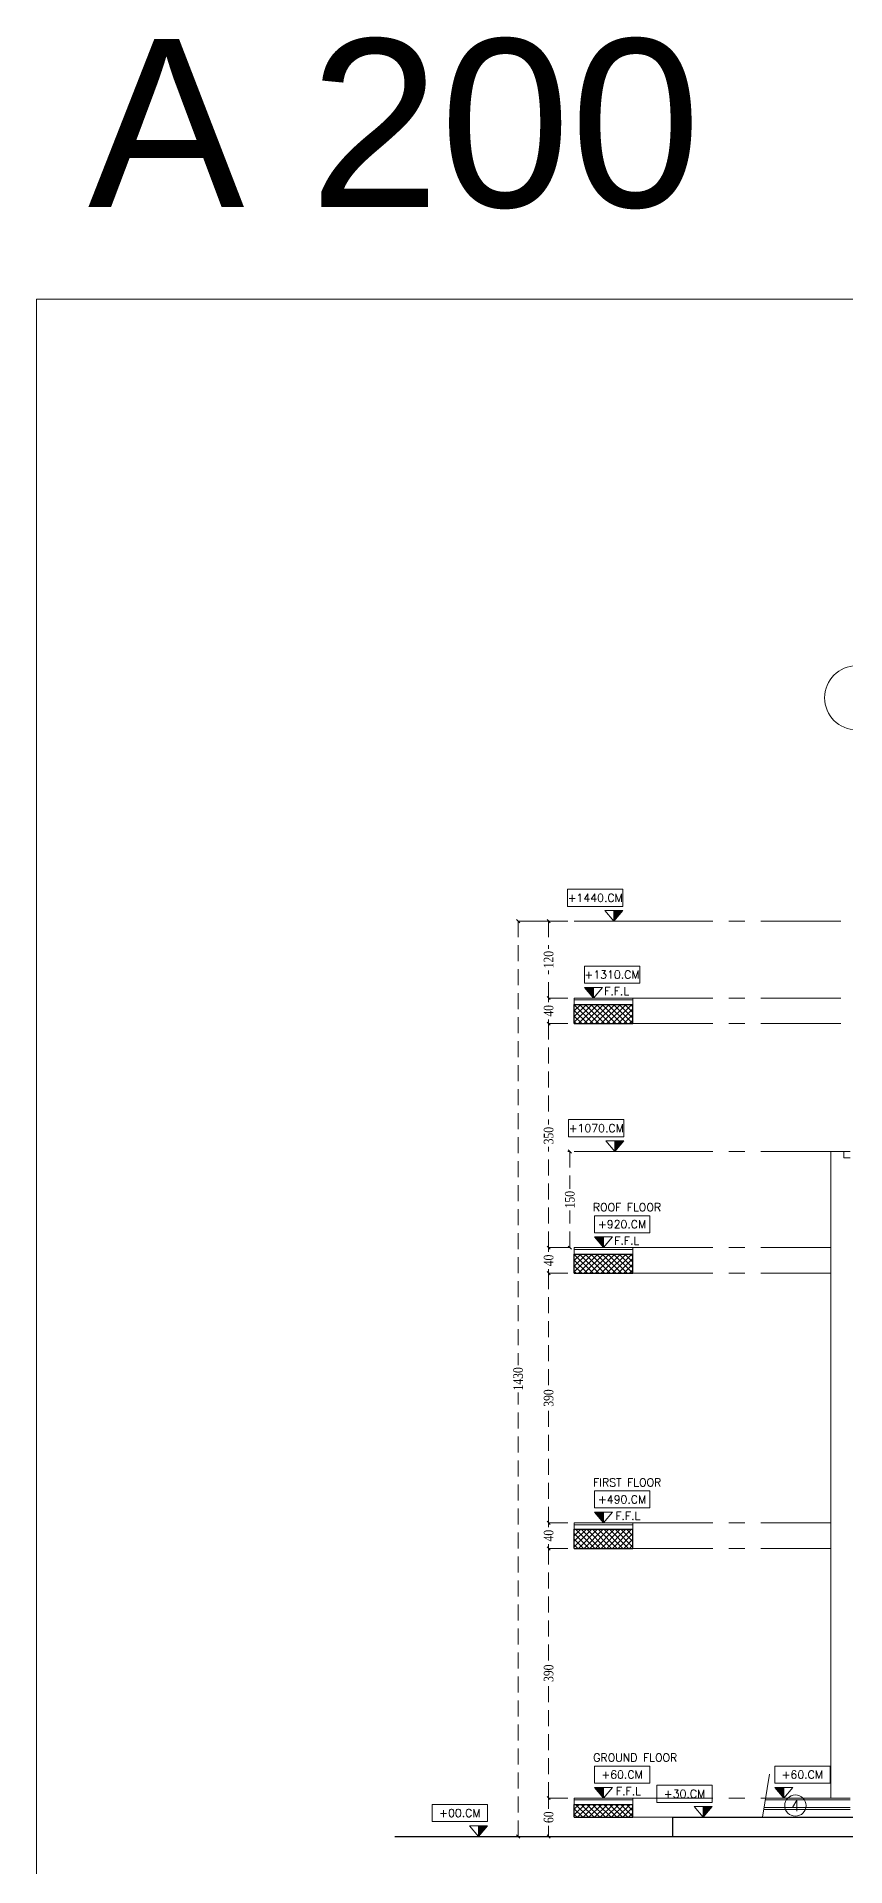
# Model space of a CAD drawing. Header units: inches. Extents: x -114 to 635, y -137 to 57.
# Drawn here: x 279.48 to 292.12, y 13.41 to 42 of the extents above; entities that cross this region are included whole.
import ezdxf
from ezdxf.enums import TextEntityAlignment as Align

# ---------------------------------------------------------------- set-up
doc = ezdxf.new("R2010")
doc.units = ezdxf.units.IN
doc.header["$MEASUREMENT"] = 0
doc.header["$PDMODE"] = 98
for name, pattern in [('CENTER', [2, 1.25, -0.25, 0.25, -0.25]), ('CENTERX2', [4, 2.5, -0.5, 0.5, -0.5]), ('DASHED2', [0.375, 0.25, -0.125])]:
    doc.linetypes.add(name, pattern=pattern)
doc.layers.get('0').update_dxf_attribs({"lineweight": 5})
doc.layers.get('Defpoints').update_dxf_attribs({"lineweight": 5})
for name, color, linetype, lineweight in [('A-FIN TAG', 1, 'Continuous', 9), ('A-FINISHING', 2, 'Continuous', 5), ('A-LEVEL TEXT', 3, 'Continuous', 5), ('BORDER A2', 7, 'Continuous', 50), ('dim', 1, 'Continuous', 9), ('ELEVATION 00', 7, 'Continuous', 30), ('ELEVATION 02', 3, 'Continuous', 18), ('ELVATION06', 252, 'Continuous', 5), ('HATCH', 15, 'Continuous', 0), ('LEVEL SYMBOL', 8, 'Continuous', 5), ('LEVELS', 251, 'Continuous', 5), ('ROOMS DIMENSION', 3, 'Continuous', 5), ('STAIR', 1, 'Continuous', 5), ('WALL PROPOSED', 7, 'Continuous', 30)]:
    doc.layers.add(name, color=color, linetype=linetype, lineweight=lineweight)
doc.layers.add('AXIES', color=7, linetype='CENTER', lineweight=0, true_color=0x949596)
doc.styles.add('Arial', font='arial.ttf')
doc.styles.add('COMP', font='complex_.ttf')
doc.styles.add('ROMANS', font='romans.shx', dxfattribs={"width": 0.7})
doc.styles.add('ST', font='times.ttf', dxfattribs={"width": 0.8})
doc.styles.add('TEXTN', font='arial.ttf', dxfattribs={"height": 0.2})
doc.styles.add('TEXTS', font='arial.ttf', dxfattribs={"width": 0.8})
doc.dimstyles.new('RASH PLAN', dxfattribs={"dimtxt": 0.15, "dimasz": 0.05, "dimexe": 0, "dimexo": 0.1, "dimgap": 0.05, "dimtad": 0, "dimdec": 0, "dimlfac": 100, "dimzin": 0, "dimdsep": 46, "dimtxsty": 'ST', "dimblk": 'OBLIQUE', "dimcen": 0.09, "dimclrd": 200, "dimclre": 6, "dimclrt": 1, "dimadec": 0, "dimazin": 0, "dimtfac": 1, "dimtdec": 0, "dimtmove": 1, "dimatfit": 3, "dimldrblk": 'OBLIQUE', "dimfxl": 0, "dimtolj": 1, "dimtzin": 0, "dimlwd": -1, "dimlwe": -1, "dimarcsym": 0})

# ---------------------------------------------------------------- blocks, each defined once
blk = doc.blocks.new('_Oblique')
at = {"color": 0, "lineweight": -2}
blk.add_line((-0.5, -0.5), (0.5, 0.5), dxfattribs=at)
blk = doc.blocks.new('*D77')
at = {"layer": 'Defpoints', "color": 0, "transparency": 16777216}
for p in [(287.484, 18.774), (287.884, 18.774, 1890.58), (287.884, 18.374, 1890.818)]:
    blk.add_point(p, dxfattribs=at)
at = {"layer": 'ROOMS DIMENSION', "color": 3, "transparency": 16777216}
for p, q in [((287.784, 18.774), (287.484, 18.774)), ((287.784, 18.374), (287.484, 18.374))]:
    blk.add_line(p, q, dxfattribs=at)
at = {"layer": 'ROOMS DIMENSION', "color": 3, "linetype": 'DASHED2', "transparency": 16777216}
for p, q in [((287.484, 18.774), (287.484, 18.708)), ((287.484, 18.374), (287.484, 18.44))]:
    blk.add_line(p, q, dxfattribs=at)
at = {"layer": 'ROOMS DIMENSION', "color": 3, "transparency": 16777216, "xscale": 0.05, "yscale": 0.05, "zscale": 0.05}
for p, rotation in [((287.484, 18.774), 90), ((287.484, 18.374), 270)]:
    blk.add_blockref('_Oblique', p, dxfattribs=dict(at, rotation=rotation))
at = {"layer": 'ROOMS DIMENSION', "color": 3, "transparency": 16777216, "insert": (287.484, 18.574), "char_height": 0.15, "attachment_point": 5, "rotation": 90, "style": 'ST'}
blk.add_mtext('\\A1;40', dxfattribs=at)
blk = doc.blocks.new('*D78')
at = {"layer": 'Defpoints', "color": 0, "transparency": 16777216}
for p in [(287.484, 14.474), (287.884, 14.474, 4307.863), (287.884, 13.874)]:
    blk.add_point(p, dxfattribs=at)
at = {"layer": 'ROOMS DIMENSION', "color": 3, "transparency": 16777216}
for p, q in [((287.784, 14.474), (287.484, 14.474)), ((287.784, 13.874), (287.484, 13.874))]:
    blk.add_line(p, q, dxfattribs=at)
at = {"layer": 'ROOMS DIMENSION', "color": 3, "linetype": 'DASHED2', "transparency": 16777216}
for p, q in [((287.484, 14.474), (287.484, 14.306)), ((287.484, 13.874), (287.484, 14.042))]:
    blk.add_line(p, q, dxfattribs=at)
at = {"layer": 'ROOMS DIMENSION', "color": 3, "transparency": 16777216, "xscale": 0.05, "yscale": 0.05, "zscale": 0.05}
for p, rotation in [((287.484, 14.474), 90), ((287.484, 13.874), 270)]:
    blk.add_blockref('_Oblique', p, dxfattribs=dict(at, rotation=rotation))
at = {"layer": 'ROOMS DIMENSION', "color": 3, "transparency": 16777216, "insert": (287.484, 14.174), "char_height": 0.15, "attachment_point": 5, "rotation": 90, "style": 'ST'}
blk.add_mtext('\\A1;60', dxfattribs=at)
blk = doc.blocks.new('*D79')
at = {"layer": 'Defpoints', "color": 0, "transparency": 16777216}
for p in [(287.484, 18.374), (287.884, 18.374, -0.002), (287.884, 14.474)]:
    blk.add_point(p, dxfattribs=at)
at = {"layer": 'ROOMS DIMENSION', "color": 3, "transparency": 16777216}
for p, q in [((287.784, 18.374), (287.484, 18.374)), ((287.784, 14.474), (287.484, 14.474))]:
    blk.add_line(p, q, dxfattribs=at)
at = {"layer": 'ROOMS DIMENSION', "color": 3, "linetype": 'DASHED2', "transparency": 16777216}
for p, q in [((287.484, 18.374), (287.484, 16.6)), ((287.484, 14.474), (287.484, 16.248))]:
    blk.add_line(p, q, dxfattribs=at)
at = {"layer": 'ROOMS DIMENSION', "color": 3, "transparency": 16777216, "xscale": 0.05, "yscale": 0.05, "zscale": 0.05}
for p, rotation in [((287.484, 18.374), 90), ((287.484, 14.474), 270)]:
    blk.add_blockref('_Oblique', p, dxfattribs=dict(at, rotation=rotation))
at = {"layer": 'ROOMS DIMENSION', "color": 3, "transparency": 16777216, "insert": (287.484, 16.424), "char_height": 0.15, "attachment_point": 5, "rotation": 90, "style": 'ST'}
blk.add_mtext('\\A1;390', dxfattribs=at)
blk = doc.blocks.new('*D80')
at = {"layer": 'Defpoints', "color": 0, "transparency": 16777216}
for p in [(287.484, 22.674), (287.884, 22.674, 0.475), (287.884, 18.774)]:
    blk.add_point(p, dxfattribs=at)
at = {"layer": 'ROOMS DIMENSION', "color": 3, "transparency": 16777216}
for p, q in [((287.784, 22.674), (287.484, 22.674)), ((287.784, 18.774), (287.484, 18.774))]:
    blk.add_line(p, q, dxfattribs=at)
at = {"layer": 'ROOMS DIMENSION', "color": 3, "linetype": 'DASHED2', "transparency": 16777216}
for p, q in [((287.484, 22.674), (287.484, 20.9)), ((287.484, 18.774), (287.484, 20.548))]:
    blk.add_line(p, q, dxfattribs=at)
at = {"layer": 'ROOMS DIMENSION', "color": 3, "transparency": 16777216, "xscale": 0.05, "yscale": 0.05, "zscale": 0.05}
for p, rotation in [((287.484, 22.674), 90), ((287.484, 18.774), 270)]:
    blk.add_blockref('_Oblique', p, dxfattribs=dict(at, rotation=rotation))
at = {"layer": 'ROOMS DIMENSION', "color": 3, "transparency": 16777216, "insert": (287.484, 20.724), "char_height": 0.15, "attachment_point": 5, "rotation": 90, "style": 'ST'}
blk.add_mtext('\\A1;390', dxfattribs=at)
blk = doc.blocks.new('*D81')
at = {"layer": 'Defpoints', "color": 0, "transparency": 16777216}
for p in [(287.484, 23.074), (287.884, 23.074, 1890.58), (287.884, 22.674, 1890.818)]:
    blk.add_point(p, dxfattribs=at)
at = {"layer": 'ROOMS DIMENSION', "color": 3, "transparency": 16777216}
for p, q in [((287.784, 23.074), (287.484, 23.074)), ((287.784, 22.674), (287.484, 22.674))]:
    blk.add_line(p, q, dxfattribs=at)
at = {"layer": 'ROOMS DIMENSION', "color": 3, "linetype": 'DASHED2', "transparency": 16777216}
for p, q in [((287.484, 23.074), (287.484, 23.008)), ((287.484, 22.674), (287.484, 22.74))]:
    blk.add_line(p, q, dxfattribs=at)
at = {"layer": 'ROOMS DIMENSION', "color": 3, "transparency": 16777216, "xscale": 0.05, "yscale": 0.05, "zscale": 0.05}
for p, rotation in [((287.484, 23.074), 90), ((287.484, 22.674), 270)]:
    blk.add_blockref('_Oblique', p, dxfattribs=dict(at, rotation=rotation))
at = {"layer": 'ROOMS DIMENSION', "color": 3, "transparency": 16777216, "insert": (287.484, 22.874), "char_height": 0.15, "attachment_point": 5, "rotation": 90, "style": 'ST'}
blk.add_mtext('\\A1;40', dxfattribs=at)
blk = doc.blocks.new('TAG-ELE-LVL')
at = {"layer": 'LEVEL SYMBOL'}
for p, q in [((-0.21, 0.35), (-0.21, 0.75)), ((-0.21, 0.75), (1.09, 0.75)), ((1.09, 0.35), (1.09, 0.75)), ((-0.21, 0.35), (1.09, 0.35)), ((0, 0), (0, 0.25))]:
    blk.add_line(p, q, dxfattribs=at)
blk.add_lwpolyline([(0, 0), (0.21, 0.25), (-0.21, 0.25)], close=True, dxfattribs=at)
blk.add_solid([(-0.21, 0.25), (0, 0), (0, 0.25)], dxfattribs=at)
at = {"layer": 'LEVEL SYMBOL', "style": 'TEXTN', "width": 0.75}
blk.add_attdef('-', (0.361, 0.07), '', height=0.175, dxfattribs=at)
at = {"layer": 'LEVELS', "color": 1, "style": 'TEXTS', "width": 0.75}
blk.add_attdef('FLOOR-NAME', text='', height=0.25, dxfattribs=at).set_placement((-0.21, 0.8), align=Align.BOTTOM_LEFT)
blk.add_attdef('LVL', text='', height=0.225, dxfattribs=at).set_placement((0.44, 0.55), align=Align.MIDDLE_CENTER)
blk = doc.blocks.new('*D82')
at = {"layer": 'Defpoints', "color": 0, "transparency": 16777216}
for p in [(287.008, 28.174), (287.884, 28.174, -2934.948), (287.884, 13.874, -7242.811)]:
    blk.add_point(p, dxfattribs=at)
at = {"layer": 'ROOMS DIMENSION', "color": 3, "transparency": 16777216}
for p, q in [((287.784, 28.174), (287.008, 28.174)), ((287.784, 13.874), (287.008, 13.874))]:
    blk.add_line(p, q, dxfattribs=at)
at = {"layer": 'ROOMS DIMENSION', "color": 3, "linetype": 'DASHED2', "transparency": 16777216}
for p, q in [((287.008, 28.174), (287.008, 21.238)), ((287.008, 13.874), (287.008, 20.81))]:
    blk.add_line(p, q, dxfattribs=at)
at = {"layer": 'ROOMS DIMENSION', "color": 3, "transparency": 16777216, "xscale": 0.05, "yscale": 0.05, "zscale": 0.05}
for p, rotation in [((287.008, 28.174), 90), ((287.008, 13.874), 270)]:
    blk.add_blockref('_Oblique', p, dxfattribs=dict(at, rotation=rotation))
at = {"layer": 'ROOMS DIMENSION', "color": 3, "transparency": 16777216, "insert": (287.008, 21.024), "char_height": 0.15, "attachment_point": 5, "rotation": 90, "style": 'ST'}
blk.add_mtext('\\A1;1430', dxfattribs=at)
blk = doc.blocks.new('*D83')
at = {"layer": 'Defpoints', "color": 0, "transparency": 16777216}
for p in [(287.484, 26.574), (287.884, 26.574), (287.884, 23.074, 2934.944)]:
    blk.add_point(p, dxfattribs=at)
at = {"layer": 'ROOMS DIMENSION', "color": 3, "transparency": 16777216}
for p, q in [((287.784, 26.574), (287.484, 26.574)), ((287.784, 23.074), (287.484, 23.074))]:
    blk.add_line(p, q, dxfattribs=at)
at = {"layer": 'ROOMS DIMENSION', "color": 3, "linetype": 'DASHED2', "transparency": 16777216}
for p, q in [((287.484, 26.574), (287.484, 25)), ((287.484, 23.074), (287.484, 24.648))]:
    blk.add_line(p, q, dxfattribs=at)
at = {"layer": 'ROOMS DIMENSION', "color": 3, "transparency": 16777216, "xscale": 0.05, "yscale": 0.05, "zscale": 0.05}
for p, rotation in [((287.484, 26.574), 90), ((287.484, 23.074), 270)]:
    blk.add_blockref('_Oblique', p, dxfattribs=dict(at, rotation=rotation))
at = {"layer": 'ROOMS DIMENSION', "color": 3, "transparency": 16777216, "insert": (287.484, 24.824), "char_height": 0.15, "attachment_point": 5, "rotation": 90, "style": 'ST'}
blk.add_mtext('\\A1;350', dxfattribs=at)
blk = doc.blocks.new('*D76')
at = {"layer": 'Defpoints', "color": 0, "transparency": 16777216}
for p in [(287.484, 26.974), (287.884, 26.974, 1890.58), (287.884, 26.574, 1890.818)]:
    blk.add_point(p, dxfattribs=at)
at = {"layer": 'ROOMS DIMENSION', "color": 3, "transparency": 16777216}
for p, q in [((287.784, 26.974), (287.484, 26.974)), ((287.784, 26.574), (287.484, 26.574))]:
    blk.add_line(p, q, dxfattribs=at)
at = {"layer": 'ROOMS DIMENSION', "color": 3, "linetype": 'DASHED2', "transparency": 16777216}
for p, q in [((287.484, 26.974), (287.484, 26.908)), ((287.484, 26.574), (287.484, 26.64))]:
    blk.add_line(p, q, dxfattribs=at)
at = {"layer": 'ROOMS DIMENSION', "color": 3, "transparency": 16777216, "xscale": 0.05, "yscale": 0.05, "zscale": 0.05}
for p, rotation in [((287.484, 26.974), 90), ((287.484, 26.574), 270)]:
    blk.add_blockref('_Oblique', p, dxfattribs=dict(at, rotation=rotation))
at = {"layer": 'ROOMS DIMENSION', "color": 3, "transparency": 16777216, "insert": (287.484, 26.774), "char_height": 0.15, "attachment_point": 5, "rotation": 90, "style": 'ST'}
blk.add_mtext('\\A1;40', dxfattribs=at)
blk = doc.blocks.new('*D74')
at = {"layer": 'Defpoints', "color": 0, "transparency": 16777216}
for p in [(287.484, 28.174), (287.884, 28.174), (287.884, 26.974, 2934.944)]:
    blk.add_point(p, dxfattribs=at)
at = {"layer": 'ROOMS DIMENSION', "color": 3, "transparency": 16777216}
for p, q in [((287.784, 28.174), (287.484, 28.174)), ((287.784, 26.974), (287.484, 26.974))]:
    blk.add_line(p, q, dxfattribs=at)
at = {"layer": 'ROOMS DIMENSION', "color": 3, "linetype": 'DASHED2', "transparency": 16777216}
for p, q in [((287.484, 28.174), (287.484, 27.743)), ((287.484, 26.974), (287.484, 27.405))]:
    blk.add_line(p, q, dxfattribs=at)
at = {"layer": 'ROOMS DIMENSION', "color": 3, "transparency": 16777216, "xscale": 0.05, "yscale": 0.05, "zscale": 0.05}
for p, rotation in [((287.484, 28.174), 90), ((287.484, 26.974), 270)]:
    blk.add_blockref('_Oblique', p, dxfattribs=dict(at, rotation=rotation))
at = {"layer": 'ROOMS DIMENSION', "color": 3, "transparency": 16777216, "insert": (287.484, 27.574), "char_height": 0.15, "attachment_point": 5, "rotation": 90, "style": 'ST'}
blk.add_mtext('\\A1;120', dxfattribs=at)
blk = doc.blocks.new('*D75')
at = {"layer": 'Defpoints', "color": 0, "transparency": 16777216}
for p in [(287.815, 24.575), (287.884, 24.575), (287.884, 23.074)]:
    blk.add_point(p, dxfattribs=at)
at = {"layer": 'ROOMS DIMENSION', "color": 3, "transparency": 16777216}
for p, q in [((287.784, 24.575), (287.815, 24.575)), ((287.784, 23.074), (287.815, 23.074))]:
    blk.add_line(p, q, dxfattribs=at)
at = {"layer": 'ROOMS DIMENSION', "color": 3, "linetype": 'DASHED2', "transparency": 16777216}
for p, q in [((287.815, 24.575), (287.815, 23.994)), ((287.815, 23.074), (287.815, 23.655))]:
    blk.add_line(p, q, dxfattribs=at)
at = {"layer": 'ROOMS DIMENSION', "color": 3, "transparency": 16777216, "xscale": 0.05, "yscale": 0.05, "zscale": 0.05}
for p, rotation in [((287.815, 24.575), 90), ((287.815, 23.074), 270)]:
    blk.add_blockref('_Oblique', p, dxfattribs=dict(at, rotation=rotation))
at = {"layer": 'ROOMS DIMENSION', "color": 3, "transparency": 16777216, "insert": (287.815, 23.824), "char_height": 0.15, "attachment_point": 5, "rotation": 90, "style": 'ST'}
blk.add_mtext('\\A1;150', dxfattribs=at)
blk = doc.blocks.new('FINISHING TAG')
at = {"color": 1}
blk.add_circle((0, 0), 295, dxfattribs=at)
at = {"color": 3, "style": 'COMP'}
blk.add_attdef('0', text='', height=250, dxfattribs=at).set_placement((4, -2), align=Align.MIDDLE)

msp = doc.modelspace()

# ---------------------------------------------------------------- hatches: boundary and pattern name
at = {"layer": 'HATCH'}
h = msp.add_hatch(dxfattribs=at)
h.set_pattern_fill('ANSI37', color=256, scale=0.5, angle=180, style=0)
h.set_pattern_definition([(225, (634.989453, 316.42457), (0.044194174, -0.044194174), []), (315, (634.989453, 316.42457), (0.044194174, 0.044194174), [])])
h.paths.add_polyline_path([(287.884, 26.874), (287.884, 26.574), (288.8, 26.574), (288.8, 26.874)])
h = msp.add_hatch(dxfattribs=at)
h.set_pattern_fill('ANSI37', color=256, scale=0.5, angle=180, style=0)
h.set_pattern_definition([(225, (634.989453, 312.52457), (0.044194174, -0.044194174), []), (315, (634.989453, 312.52457), (0.044194174, 0.044194174), [])])
h.paths.add_polyline_path([(287.884, 22.974), (287.884, 22.674), (288.8, 22.674), (288.8, 22.974)])
h = msp.add_hatch(dxfattribs=at)
h.set_pattern_fill('ANSI37', color=256, scale=0.5, angle=180, style=0)
h.set_pattern_definition([(225, (636.989453, 312.52457), (0.044194174, -0.044194174), []), (315, (636.989453, 312.52457), (0.044194174, 0.044194174), [])])
h.paths.add_polyline_path([(287.884, 18.674), (287.884, 18.374), (288.8, 18.374), (288.8, 18.674)])
h = msp.add_hatch(dxfattribs=at)
h.set_pattern_fill('ANSI37', color=256, scale=0.5, angle=180, style=0)
h.set_pattern_definition([(225, (634.989453, 312.52457), (0.044194174, -0.044194174), []), (315, (634.989453, 312.52457), (0.044194174, 0.044194174), [])])
h.paths.add_polyline_path([(288.8, 14.374), (287.884, 14.374), (287.884, 14.174), (288.8, 14.174)])

# ---------------------------------------------------------------- linework, layer by layer
at = {"layer": 'A-FINISHING'}
for p, q in [((287.884, 28.174), (288.8, 28.174)), ((287.884, 26.874), (287.884, 26.974)), ((287.884, 26.974), (288.8, 26.974)), ((287.884, 26.944), (288.8, 26.944)), ((288.8, 26.874), (288.8, 26.974)), ((287.884, 24.575), (288.8, 24.575)), ((287.884, 22.974), (287.884, 23.074)), ((287.884, 23.074), (288.8, 23.074)), ((287.884, 23.044), (288.8, 23.044)), ((288.8, 22.974), (288.8, 23.074)), ((287.884, 18.674), (287.884, 18.774)), ((287.884, 18.774), (288.8, 18.774)), ((287.884, 18.744), (288.8, 18.744)), ((288.8, 18.674), (288.8, 18.774)), ((287.884, 14.374), (287.884, 14.474)), ((287.884, 14.474), (288.8, 14.474)), ((287.884, 14.444), (288.8, 14.444)), ((288.8, 14.374), (288.8, 14.474))]:
    msp.add_line(p, q, dxfattribs=at)
at = {"layer": 'AXIES', "linetype": 'CENTERX2', "ltscale": 0.5}
for p, q in [((288.8, 28.174), (298.294, 28.174)), ((288.8, 26.974), (298.394, 26.974)), ((288.8, 26.574), (298.394, 26.574)), ((288.8, 24.575), (291.895, 24.575)), ((288.8, 23.074), (291.895, 23.074)), ((288.8, 22.674), (291.895, 22.674)), ((288.8, 18.774), (291.895, 18.774)), ((288.8, 18.374), (291.895, 18.374)), ((288.8, 14.474), (290.874, 14.474)), ((288.8, 14.174), (290.827, 14.174))]:
    msp.add_line(p, q, dxfattribs=at)
at = {"layer": 'AXIES', "linetype": 'CENTERX2'}
msp.add_circle((292.295, 31.665), 0.5, dxfattribs=at)
at = {"layer": 'BORDER A2', "lineweight": 5}
msp.add_lwpolyline([(279.485, -2.308), (325.085, -2.308), (325.085, 37.892), (279.485, 37.892)], close=True, dxfattribs=at)
at = {"layer": 'dim'}
msp.add_line((290.934, 14.848), (290.827, 14.174), dxfattribs=at)
at = {"layer": 'ELEVATION 00'}
for p, q in [((289.419, 14.174), (318.761, 14.174)), ((289.419, 14.174), (289.419, 13.874)), ((285.08, 13.874), (320.521, 13.874))]:
    msp.add_line(p, q, dxfattribs=at)
at = {"layer": 'ELEVATION 02'}
msp.add_lwpolyline([(292.195, 24.575), (292.095, 24.575), (292.095, 24.475), (292.195, 24.475)], dxfattribs=at)
at = {"layer": 'ELVATION06'}
msp.add_line((292.095, 24.575), (291.895, 24.575), dxfattribs=at)
msp.add_lwpolyline([(291.895, 24.575), (291.895, 14.474)], dxfattribs=at)
at = {"layer": 'STAIR'}
for p, q in [((290.87, 14.444), (292.195, 14.444)), ((290.846, 14.294), (292.195, 14.294))]:
    msp.add_line(p, q, dxfattribs=at)
for points in [[(290.85, 14.324), (292.195, 14.324)], [(290.874, 14.474), (292.195, 14.474)]]:
    msp.add_lwpolyline(points, dxfattribs=at)
at = {"layer": 'WALL PROPOSED'}
for p, q in [((287.884, 26.574), (287.884, 26.874)), ((287.884, 26.874), (288.8, 26.874)), ((288.8, 26.574), (288.8, 26.874)), ((287.884, 26.574), (288.8, 26.574)), ((287.884, 22.674), (287.884, 22.974)), ((287.884, 22.974), (288.8, 22.974)), ((288.8, 22.674), (288.8, 22.974)), ((287.884, 22.674), (288.8, 22.674)), ((287.884, 18.374), (287.884, 18.674)), ((287.884, 18.674), (288.8, 18.674)), ((288.8, 18.374), (288.8, 18.674)), ((287.884, 18.374), (288.8, 18.374)), ((287.884, 14.174), (287.884, 14.374)), ((287.884, 14.374), (288.8, 14.374)), ((288.8, 14.174), (288.8, 14.374)), ((287.884, 14.174), (288.8, 14.174))]:
    msp.add_line(p, q, dxfattribs=at)

# ---------------------------------------------------------------- block references
at = {"layer": 'A-FIN TAG'}
ref = msp.add_blockref('FINISHING TAG', (291.339, 14.357), dxfattribs=dict(at, xscale=0.0005631999999877735, yscale=0.0005631999999877735, zscale=0.0005631999999877735))
ref.add_attrib('0', '4', dxfattribs={"layer": '0', "color": 3, "height": 0.169, "style": 'COMP'}).set_placement((291.342, 14.356), align=Align.MIDDLE)
at = {"layer": 'LEVEL SYMBOL'}
ref = msp.add_blockref('TAG-ELE-LVL', (288.502, 28.174, 2934.706), dxfattribs=dict(at, xscale=-0.6652799999999388, yscale=0.6652799999999388, zscale=0.6652799999999388))
ref.add_attrib('LVL', '+1440.CM', dxfattribs={"layer": 'A-LEVEL TEXT', "height": 0.125, "style": 'ROMANS'}).set_placement((288.212, 28.54, 2934.706), align=Align.MIDDLE_CENTER)
ref = msp.add_blockref('TAG-ELE-LVL', (288.185, 26.974), dxfattribs=dict(at, xscale=0.6652799999999388, yscale=0.6652799999999388, zscale=0.6652799999999388))
ref.add_attrib('-', ' F.F.L', (288.266, 27.02), dxfattribs={"layer": 'A-LEVEL TEXT', "height": 0.125, "style": 'ROMANS'})
ref.add_attrib('LVL', '+1310.CM', dxfattribs={"layer": 'A-LEVEL TEXT', "height": 0.125, "style": 'ROMANS'}).set_placement((288.474, 27.34), align=Align.MIDDLE_CENTER)
ref = msp.add_blockref('TAG-ELE-LVL', (288.517, 24.575), dxfattribs=dict(at, xscale=-0.6652799999999388, yscale=0.6652799999999388, zscale=0.6652799999999388))
ref.add_attrib('LVL', '+1070.CM', dxfattribs={"layer": 'A-LEVEL TEXT', "height": 0.125, "style": 'ROMANS'}).set_placement((288.228, 24.941), align=Align.MIDDLE_CENTER)
ref = msp.add_blockref('TAG-ELE-LVL', (288.342, 23.074, 1044.363), dxfattribs=dict(at, xscale=0.6652799999999388, yscale=0.6652799999999388, zscale=0.6652799999999388))
ref.add_attrib('FLOOR-NAME', 'ROOF FLOOR', dxfattribs={"layer": 'A-LEVEL TEXT', "color": 3, "height": 0.125, "style": 'ROMANS'}).set_placement((288.175, 23.606, 1044.363), align=Align.BOTTOM_LEFT)
ref.add_attrib('-', ' F.F.L', (288.423, 23.12, 1044.363), dxfattribs={"layer": 'A-LEVEL TEXT', "height": 0.125, "style": 'ROMANS'})
ref.add_attrib('LVL', '+920.CM', dxfattribs={"layer": 'A-LEVEL TEXT', "height": 0.125, "style": 'ROMANS'}).set_placement((288.631, 23.44, 1044.363), align=Align.MIDDLE_CENTER)
ref = msp.add_blockref('TAG-ELE-LVL', (288.342, 18.774, 2934.706), dxfattribs=dict(at, xscale=0.6652799999999388, yscale=0.6652799999999388, zscale=0.6652799999999388))
ref.add_attrib('FLOOR-NAME', 'FIRST FLOOR', dxfattribs={"layer": 'A-LEVEL TEXT', "height": 0.125, "style": 'ROMANS'}).set_placement((288.179, 19.306, 2934.706), align=Align.BOTTOM_LEFT)
ref.add_attrib('-', ' F.F.L', (288.44, 18.82, 2934.706), dxfattribs={"layer": 'A-LEVEL TEXT', "height": 0.125, "style": 'ROMANS'})
ref.add_attrib('LVL', '+490.CM', dxfattribs={"layer": 'A-LEVEL TEXT', "height": 0.125, "style": 'ROMANS'}).set_placement((288.631, 19.14, 2934.706), align=Align.MIDDLE_CENTER)
ref = msp.add_blockref('TAG-ELE-LVL', (288.342, 14.474, 1044.366), dxfattribs=dict(at, xscale=0.6652799999999388, yscale=0.6652799999999388, zscale=0.6652799999999388))
ref.add_attrib('FLOOR-NAME', 'GROUND FLOOR', dxfattribs={"layer": 'A-LEVEL TEXT', "height": 0.125, "style": 'ROMANS'}).set_placement((288.181, 15.006, 1044.366), align=Align.BOTTOM_LEFT)
ref.add_attrib('-', ' F.F.L', (288.449, 14.52, 1044.366), dxfattribs={"layer": 'A-LEVEL TEXT', "height": 0.125, "style": 'ROMANS'})
ref.add_attrib('LVL', '+60.CM', dxfattribs={"layer": 'A-LEVEL TEXT', "height": 0.125, "style": 'ROMANS'}).set_placement((288.631, 14.84, 1044.366), align=Align.MIDDLE_CENTER)
ref = msp.add_blockref('TAG-ELE-LVL', (291.157, 14.474, 1044.366), dxfattribs=dict(at, xscale=0.6652799999999388, yscale=0.6652799999999388, zscale=0.6652799999999388))
ref.add_attrib('LVL', '+60.CM', dxfattribs={"layer": 'A-LEVEL TEXT', "height": 0.125, "style": 'ROMANS'}).set_placement((291.447, 14.84, 1044.366), align=Align.MIDDLE_CENTER)
ref = msp.add_blockref('TAG-ELE-LVL', (289.897, 14.174, 1044.366), dxfattribs=dict(at, xscale=-0.6652799999999388, yscale=0.6652799999999388, zscale=0.6652799999999388))
ref.add_attrib('LVL', '+30.CM', dxfattribs={"layer": 'A-LEVEL TEXT', "height": 0.125, "style": 'ROMANS'}).set_placement((289.607, 14.54, 1044.366), align=Align.MIDDLE_CENTER)
ref = msp.add_blockref('TAG-ELE-LVL', (286.387, 13.874, -4307.863), dxfattribs=dict(at, xscale=-0.6652799999999388, yscale=0.6652799999999388, zscale=0.6652799999999388))
ref.add_attrib('LVL', '+00.CM', dxfattribs={"layer": 'A-LEVEL TEXT', "height": 0.125, "style": 'ROMANS'}).set_placement((286.097, 14.24, -4307.863), align=Align.MIDDLE_CENTER)

# ---------------------------------------------------------------- texts
at = {"layer": 'Defpoints', "insert": (280.287, 41.957), "char_height": 2.62274, "attachment_point": 1, "style": 'Arial'}
msp.add_mtext_dynamic_manual_height_columns('{\\C8;A 200}', width=12.60747, gutter_width=4.456, heights=[0], dxfattribs=at)

# ---------------------------------------------------------------- dimensions: what is measured, and where the dimension line sits
at = {"layer": 'ROOMS DIMENSION'}
for base, p1, p2, picture, middle in [((287.008, 28.174, 2934.948), (287.884, 13.874, -4307.863), (287.884, 28.174), '*D82', (287.008, 21.024, 2934.948)), ((287.484, 28.174), (287.884, 26.974, 2934.944), (287.884, 28.174), '*D74', (287.484, 27.574)), ((287.484, 26.974, 1044.363), (287.884, 26.574, 2935.181), (287.884, 26.974, 2934.944), '*D76', (287.484, 26.774, 1044.363)), ((287.484, 26.574), (287.884, 23.074, 2934.944), (287.884, 26.574), '*D83', (287.484, 24.824)), ((287.815, 24.575), (287.884, 23.074), (287.884, 24.575), '*D75', (287.815, 23.824)), ((287.484, 23.074, 1044.363), (287.884, 22.674, 2935.181), (287.884, 23.074, 2934.944), '*D81', (287.484, 22.874, 1044.363)), ((287.484, 22.674, 2934.706), (287.884, 18.774, 2934.706), (287.884, 22.674, 2935.181), '*D80', (287.484, 20.724, 2934.706)), ((287.484, 18.774, 1044.126), (287.884, 18.374, 2934.944), (287.884, 18.774, 2934.706), '*D77', (287.484, 18.574, 1044.126)), ((287.484, 18.374, 2934.946), (287.884, 14.474, 2934.946), (287.884, 18.374, 2934.944), '*D79', (287.484, 16.424, 2934.946)), ((287.484, 14.474, -4307.863), (287.884, 13.874, -4307.863), (287.884, 14.474), '*D78', (287.484, 14.174, -4307.863))]:
    dim = msp.add_linear_dim(base=base, p1=p1, p2=p2, angle=90, dimstyle='RASH PLAN', override={"dimclrd": 3, "dimclre": 3, "dimclrt": 3}, dxfattribs=at)
    dim.commit()
    dim.dimension.update_dxf_attribs({"geometry": picture, "text_midpoint": middle})

doc.saveas('drawing.dxf')
